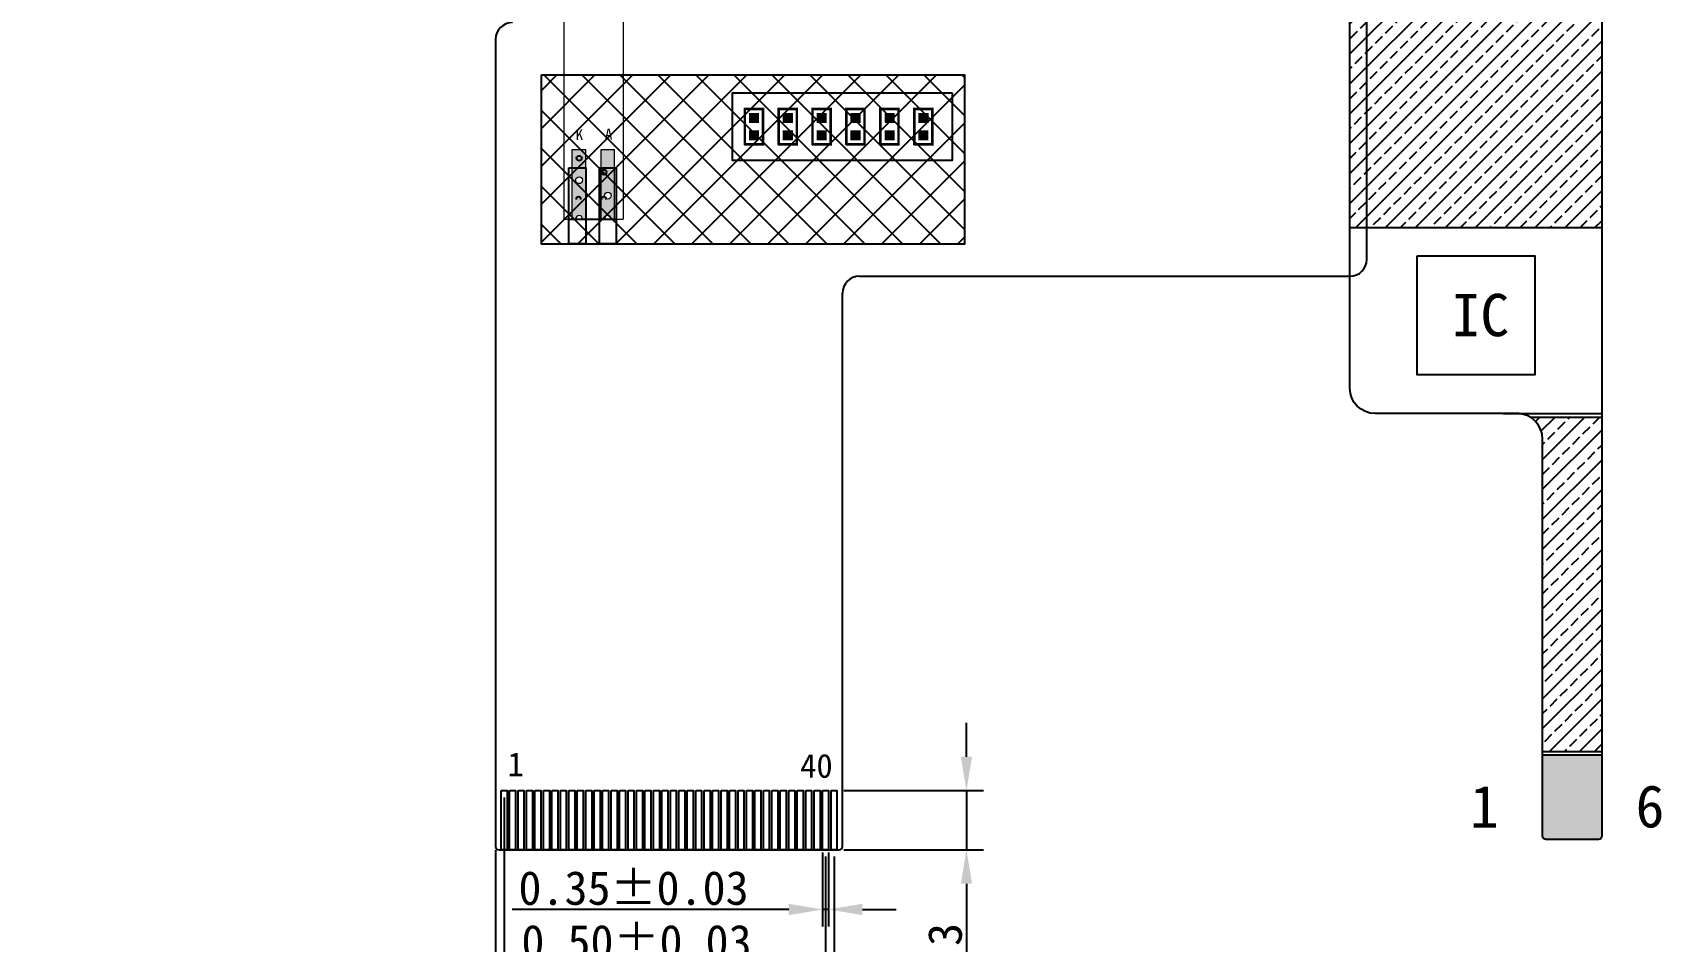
# Model space of a CAD drawing. Header units: inches. Extents: x 7170 to 7671, y -960 to -576.
# Drawn here: x 7234.7 to 7330.9, y -840.1 to -786.4 of the extents above; entities that cross this region are included whole.
import ezdxf
from ezdxf.enums import TextEntityAlignment as Align

# ---------------------------------------------------------------- set-up
doc = ezdxf.new("R2010")
doc.units = ezdxf.units.IN
doc.header["$MEASUREMENT"] = 0
for name, color, linetype in [('Dim', 3, 'Continuous'), ('FPC', 11, 'Continuous'), ('TopOverlay', 2, 'Continuous'), ('TopPaste', 8, 'Continuous'), ('背胶', 7, 'Continuous'), ('胶', 2, 'Continuous')]:
    doc.layers.add(name, color=color, linetype=linetype)
doc.layers.add('LCD', color=4, linetype='Continuous', lineweight=15)
doc.layers.add('标注', color=3, linetype='Continuous', lineweight=13)
doc.styles.get("Standard").update_dxf_attribs({"font": ''})
doc.styles.add('VIEW 2.5', font='', dxfattribs={"height": 2.5})
doc.styles.add('宋体', font='', dxfattribs={"height": 2.5})
doc.styles.get('Standard').set_extended_font_data('SimSun')
doc.styles.get('VIEW 2.5').set_extended_font_data('SimSun')
doc.styles.get('宋体').set_extended_font_data('SimSun')
doc.dimstyles.new('GPO', dxfattribs={"dimtxt": 2.3, "dimasz": 2, "dimexe": 0.5, "dimexo": 0.5, "dimgap": 0.3, "dimtad": 1, "dimzin": 9, "dimdsep": 46, "dimtxsty": 'Standard', "dimcen": 0, "dimadec": 0, "dimazin": 2, "dimtfac": 1, "dimtmove": 0, "dimatfit": 3, "dimfxl": 1, "dimarcsym": 0})
doc.dimstyles.new('VIEW 2.5', dxfattribs={"dimscale": 2, "dimtxt": 2.5, "dimasz": 1, "dimexe": 0.5, "dimexo": 0.2, "dimgap": 0.09, "dimtad": 1, "dimzin": 0, "dimdsep": 46, "dimtxsty": 'VIEW 2.5', "dimcen": 0.09, "dimclrd": 256, "dimclre": 256, "dimclrt": 256, "dimadec": 0, "dimazin": 0, "dimtp": 0.01, "dimtm": 0.01, "dimtfac": 0.6, "dimtmove": 0, "dimatfit": 0, "dimfxl": 1, "dimtolj": 1, "dimtzin": 0, "dimarcsym": 0})
pattern_1 = [(45, (1073.8427, -5663.3647), (-0.88388348, 0.88388348), []), (45, (1074.7252, -5663.3647), (-0.88388348, 0.88388348), [0.6, -0.25])]

# ---------------------------------------------------------------- blocks, each defined once
blk = doc.blocks.new('*D258')
at = {"layer": 'Defpoints', "color": 0, "ltscale": 100}
for p in [(7262.526, -834.683), (7282.026, -834.683), (7282.026, -844.42)]:
    blk.add_point(p, dxfattribs=at)
at = {"layer": 'Dim', "lineweight": -2, "ltscale": 100}
for p, q in [((7262.526, -835.083), (7262.526, -845.42)), ((7282.026, -835.083), (7282.026, -845.42)), ((7264.526, -844.42), (7280.026, -844.42))]:
    blk.add_line(p, q, dxfattribs=at)
at = {"layer": 'Dim', "ltscale": 100}
for points in [[(7264.526, -844.087), (7264.526, -844.754), (7262.526, -844.42)], [(7280.026, -844.087), (7280.026, -844.754), (7282.026, -844.42)]]:
    blk.add_solid(points, dxfattribs=at)
at = {"layer": 'Dim', "ltscale": 100, "insert": (7272.276, -843.162), "char_height": 2.5, "attachment_point": 5, "style": 'VIEW 2.5'}
blk.add_mtext('\\A1;{\\H0.8x;19.50%%P0.05}', dxfattribs=at)
blk = doc.blocks.new('*D259')
at = {"layer": 'Defpoints', "color": 0, "ltscale": 100}
for p in [(7281.526, -834.683), (7282.026, -834.683), (7282.026, -841.381)]:
    blk.add_point(p, dxfattribs=at)
at = {"layer": 'Dim', "lineweight": -2, "ltscale": 100}
for p, q in [((7281.526, -835.083), (7281.526, -842.381)), ((7282.026, -835.083), (7282.026, -842.381)), ((7279.526, -841.381), (7263.177, -841.381)), ((7282.026, -841.381), (7281.526, -841.381)), ((7284.026, -841.381), (7286.026, -841.381))]:
    blk.add_line(p, q, dxfattribs=at)
at = {"layer": 'Dim', "ltscale": 100}
for points in [[(7279.526, -841.048), (7279.526, -841.715), (7281.526, -841.381)], [(7284.026, -841.048), (7284.026, -841.715), (7282.026, -841.381)]]:
    blk.add_solid(points, dxfattribs=at)
at = {"layer": 'Dim', "ltscale": 100, "insert": (7270.351, -840.123), "char_height": 2.5, "attachment_point": 5, "style": 'VIEW 2.5'}
blk.add_mtext('\\A1;{\\H0.8x;0.50%%P0.03}', dxfattribs=at)
blk = doc.blocks.new('*D260')
at = {"layer": 'Defpoints', "color": 0, "ltscale": 100}
for p in [(7281.351, -834.443), (7281.701, -834.443), (7281.351, -838.205)]:
    blk.add_point(p, dxfattribs=at)
at = {"layer": 'Dim', "lineweight": -2, "ltscale": 100}
for p, q in [((7281.351, -834.843), (7281.351, -839.205)), ((7281.701, -834.843), (7281.701, -839.205)), ((7279.351, -838.205), (7263.002, -838.205)), ((7281.701, -838.205), (7281.351, -838.205)), ((7283.701, -838.205), (7285.701, -838.205))]:
    blk.add_line(p, q, dxfattribs=at)
at = {"layer": 'Dim', "ltscale": 100}
for points in [[(7279.351, -837.872), (7279.351, -838.539), (7281.351, -838.205)], [(7283.701, -837.872), (7283.701, -838.539), (7281.701, -838.205)]]:
    blk.add_solid(points, dxfattribs=at)
at = {"layer": 'Dim', "ltscale": 100, "insert": (7270.176, -836.947), "char_height": 2.5, "attachment_point": 5, "style": 'VIEW 2.5'}
blk.add_mtext('\\A1;{\\H0.8x;0.35%%P0.03}', dxfattribs=at)
blk = doc.blocks.new('*D261')
at = {"layer": 'Defpoints', "color": 0, "ltscale": 100}
for p in [(7282.201, -831.183), (7282.201, -834.683), (7289.853, -834.683)]:
    blk.add_point(p, dxfattribs=at)
at = {"layer": 'Dim', "lineweight": -2, "ltscale": 100}
for p, q in [((7289.853, -829.183), (7289.853, -827.183)), ((7282.601, -831.183), (7290.853, -831.183)), ((7289.853, -831.183), (7289.853, -834.683)), ((7282.601, -834.683), (7290.853, -834.683)), ((7289.853, -836.683), (7289.853, -851.568))]:
    blk.add_line(p, q, dxfattribs=at)
at = {"layer": 'Dim', "ltscale": 100}
for points in [[(7289.52, -829.183), (7290.186, -829.183), (7289.853, -831.183)], [(7289.52, -836.683), (7290.186, -836.683), (7289.853, -834.683)]]:
    blk.add_solid(points, dxfattribs=at)
at = {"layer": 'Dim', "ltscale": 100, "insert": (7288.595, -845.125), "char_height": 2.5, "attachment_point": 5, "rotation": 90, "style": 'VIEW 2.5'}
blk.add_mtext('\\A1;{\\H0.8x;3.50%%P0.3}', dxfattribs=at)
blk = doc.blocks.new('*D262')
at = {"layer": 'Defpoints', "color": 0, "ltscale": 100}
for p in [(7262.526, -831.183), (7262.026, -834.307), (7262.026, -844.42)]:
    blk.add_point(p, dxfattribs=at)
at = {"layer": 'Dim', "lineweight": -2, "ltscale": 100}
for p, q in [((7262.526, -831.583), (7262.526, -845.42)), ((7262.026, -834.707), (7262.026, -845.42)), ((7260.026, -844.42), (7245.107, -844.42)), ((7262.526, -844.42), (7262.026, -844.42)), ((7264.526, -844.42), (7266.526, -844.42))]:
    blk.add_line(p, q, dxfattribs=at)
at = {"layer": 'Dim', "ltscale": 100}
for points in [[(7260.026, -844.087), (7260.026, -844.754), (7262.026, -844.42)], [(7264.526, -844.087), (7264.526, -844.754), (7262.526, -844.42)]]:
    blk.add_solid(points, dxfattribs=at)
at = {"layer": 'Dim', "ltscale": 100, "insert": (7251.566, -843.162), "char_height": 2.5, "attachment_point": 5, "style": 'VIEW 2.5'}
blk.add_mtext('\\A1;{\\H0.8x;0.50%%P0.2}', dxfattribs=at)
blk = doc.blocks.new('*D266')
at = {"layer": 'Defpoints', "color": 0}
for p in [(7208.567, -782.593), (7236.797, -782.593), (7236.886, -782.243)]:
    blk.add_point(p, dxfattribs=at)
at = {"layer": '背胶', "lineweight": -2}
for p, q in [((7208.567, -780.243), (7208.567, -778.243)), ((7236.386, -782.243), (7208.067, -782.243)), ((7236.297, -782.593), (7208.067, -782.593)), ((7208.567, -782.243), (7208.567, -782.593)), ((7208.567, -782.243), (7208.567, -782.593)), ((7208.567, -796.979), (7208.567, -782.593)), ((7208.567, -784.593), (7208.567, -786.593))]:
    blk.add_line(p, q, dxfattribs=at)
at = {"layer": '背胶'}
for points in [[(7208.233, -780.243), (7208.9, -780.243), (7208.567, -782.243)], [(7208.233, -784.593), (7208.9, -784.593), (7208.567, -782.593)]]:
    blk.add_solid(points, dxfattribs=at)
at = {"layer": '背胶', "insert": (7206.517, -791.947), "char_height": 3.5, "attachment_point": 5, "rotation": 90}
blk.add_mtext('0.35', dxfattribs=at)

msp = doc.modelspace()

# ---------------------------------------------------------------- hatches: boundary and pattern name
msp.add_hatch(color=256).paths.add_polyline_path([(7327.405, -829.073), (7323.905, -829.073), (7323.905, -833.873, 0.414214), (7324.105, -834.073), (7327.205, -834.073, 0.414214), (7327.405, -833.873)])
at = {"layer": '标注'}
h = msp.add_hatch(color=3, dxfattribs=at)
h.paths.add_polyline_path([(7266.556, -793.299), (7267.356, -793.299), (7267.356, -797.399), (7267.156, -797.399, 1), (7266.756, -797.399), (7266.556, -797.399)])
h.paths.add_polyline_path([(7267.156, -795.107, 1), (7266.756, -795.107, 1)], flags=16)
h.paths.add_polyline_path([(7268.256, -793.299), (7269.056, -793.299), (7269.056, -797.399), (7268.856, -797.399, 1), (7268.456, -797.399), (7268.256, -797.399)])
h.paths.add_polyline_path([(7268.456, -796.017, 1), (7268.856, -796.017, 1)], flags=16)
at = {"layer": '背胶'}
h = msp.add_hatch(dxfattribs=at)
h.set_pattern_fill('JIS_STN_2.5', color=1, scale=0.5, style=0)
h.set_pattern_definition(pattern_1)
h.paths.add_polyline_path([(7327.405, -782.833, -0.192909), (7327.682, -782.143), (7322.333, -782.143), (7322.333, -784.482, -0.414214), (7321.333, -785.482), (7321.257, -785.482, -0.06866), (7320.916, -785.482), (7320.833, -785.482, -0.414214), (7319.833, -784.482), (7319.833, -782.143), (7312.239, -782.143, -0.192909), (7312.516, -782.833), (7312.516, -797.902), (7327.405, -797.902)])
h = msp.add_hatch(dxfattribs=at)
h.set_pattern_fill('JIS_STN_2.5', color=1, scale=0.5, style=0)
h.set_pattern_definition(pattern_1)
h.paths.add_polyline_path([(7327.405, -809.102), (7323.153, -809.102, -0.268305), (7323.905, -810.402), (7323.905, -828.873), (7327.405, -828.873)])
at = {"layer": '胶', "ltscale": 100}
h = msp.add_hatch(dxfattribs=at)
h.set_pattern_fill('ANSI37', color=256, scale=0.5, style=0)
h.set_pattern_definition([(45, (2168.9622, -3335.1698), (-1.122532, 1.122532), []), (135, (2168.9622, -3335.1698), (-1.122532, -1.122532), [])])
h.paths.add_polyline_path([(7264.729, -788.884), (7264.729, -798.884), (7289.729, -798.884), (7289.729, -788.884)])

# ---------------------------------------------------------------- linework, layer by layer
at = {"color": 3}
msp.add_line((7266.406, -797.399), (7269.206, -797.399), dxfattribs=at)
at = {"color": 1}
for points in [[(7322.515, -808.902), (7314.016, -808.902, -0.414112), (7312.516, -807.402), (7312.516, -782.833, 0.414214)], [(7327.405, -782.833), (7327.405, -833.873, -0.414214), (7327.205, -834.073), (7324.105, -834.073, -0.414214), (7323.905, -833.873), (7323.905, -810.402, 0.414203), (7322.405, -808.902)]]:
    msp.add_lwpolyline(points, format="xyb", dxfattribs=at)
msp.add_lwpolyline([(7289.018, -789.945), (7289.018, -793.945), (7276.018, -793.945), (7276.018, -789.945)], close=True)
at = {"ltscale": 100}
for points in [[(7266.356, -794.373), (7267.356, -794.373), (7267.356, -798.873), (7266.356, -798.873)], [(7268.156, -794.373), (7269.156, -794.373), (7269.156, -798.873), (7268.156, -798.873)]]:
    msp.add_lwpolyline(points, close=True, dxfattribs=at)
at = {"color": 1}
for points in [[(7312.516, -797.902), (7327.405, -797.902)], [(7312.516, -797.902), (7327.405, -797.902)], [(7321.549, -808.902), (7327.405, -808.902)], [(7323.153, -809.102), (7327.405, -809.102)]]:
    msp.add_lwpolyline(points, dxfattribs=at)
for points in [[(7323.905, -828.873), (7327.405, -828.873)], [(7323.905, -829.073), (7327.405, -829.073)]]:
    msp.add_lwpolyline(points)
at = {"color": 32}
for points in [[(7262.351, -831.183), (7262.701, -831.183), (7262.701, -834.683), (7262.351, -834.683)], [(7262.851, -831.183), (7263.201, -831.183), (7263.201, -834.683), (7262.851, -834.683)], [(7263.351, -831.183), (7263.701, -831.183), (7263.701, -834.683), (7263.351, -834.683)], [(7263.851, -831.183), (7264.201, -831.183), (7264.201, -834.683), (7263.851, -834.683)], [(7264.351, -831.183), (7264.701, -831.183), (7264.701, -834.683), (7264.351, -834.683)], [(7264.851, -831.183), (7265.201, -831.183), (7265.201, -834.683), (7264.851, -834.683)], [(7265.351, -831.183), (7265.701, -831.183), (7265.701, -834.683), (7265.351, -834.683)], [(7265.851, -831.183), (7266.201, -831.183), (7266.201, -834.683), (7265.851, -834.683)], [(7266.351, -831.183), (7266.701, -831.183), (7266.701, -834.683), (7266.351, -834.683)], [(7266.851, -831.183), (7267.201, -831.183), (7267.201, -834.683), (7266.851, -834.683)], [(7267.351, -831.183), (7267.701, -831.183), (7267.701, -834.683), (7267.351, -834.683)], [(7267.851, -831.183), (7268.201, -831.183), (7268.201, -834.683), (7267.851, -834.683)], [(7268.351, -831.183), (7268.701, -831.183), (7268.701, -834.683), (7268.351, -834.683)], [(7268.851, -831.183), (7269.201, -831.183), (7269.201, -834.683), (7268.851, -834.683)], [(7269.351, -831.183), (7269.701, -831.183), (7269.701, -834.683), (7269.351, -834.683)], [(7269.851, -831.183), (7270.201, -831.183), (7270.201, -834.683), (7269.851, -834.683)], [(7270.351, -831.183), (7270.701, -831.183), (7270.701, -834.683), (7270.351, -834.683)], [(7270.851, -831.183), (7271.201, -831.183), (7271.201, -834.683), (7270.851, -834.683)], [(7271.351, -831.183), (7271.701, -831.183), (7271.701, -834.683), (7271.351, -834.683)], [(7271.851, -831.183), (7272.201, -831.183), (7272.201, -834.683), (7271.851, -834.683)], [(7272.351, -831.183), (7272.701, -831.183), (7272.701, -834.683), (7272.351, -834.683)], [(7272.851, -831.183), (7273.201, -831.183), (7273.201, -834.683), (7272.851, -834.683)], [(7273.351, -831.183), (7273.701, -831.183), (7273.701, -834.683), (7273.351, -834.683)], [(7273.851, -831.183), (7274.201, -831.183), (7274.201, -834.683), (7273.851, -834.683)], [(7274.351, -831.183), (7274.701, -831.183), (7274.701, -834.683), (7274.351, -834.683)], [(7274.851, -831.183), (7275.201, -831.183), (7275.201, -834.683), (7274.851, -834.683)], [(7275.351, -831.183), (7275.701, -831.183), (7275.701, -834.683), (7275.351, -834.683)], [(7275.851, -831.183), (7276.201, -831.183), (7276.201, -834.683), (7275.851, -834.683)], [(7276.351, -831.183), (7276.701, -831.183), (7276.701, -834.683), (7276.351, -834.683)], [(7276.851, -831.183), (7277.201, -831.183), (7277.201, -834.683), (7276.851, -834.683)], [(7277.351, -831.183), (7277.701, -831.183), (7277.701, -834.683), (7277.351, -834.683)], [(7277.851, -831.183), (7278.201, -831.183), (7278.201, -834.683), (7277.851, -834.683)], [(7278.351, -831.183), (7278.701, -831.183), (7278.701, -834.683), (7278.351, -834.683)], [(7278.851, -831.183), (7279.201, -831.183), (7279.201, -834.683), (7278.851, -834.683)], [(7279.351, -831.183), (7279.701, -831.183), (7279.701, -834.683), (7279.351, -834.683)], [(7279.851, -831.183), (7280.201, -831.183), (7280.201, -834.683), (7279.851, -834.683)], [(7280.351, -831.183), (7280.701, -831.183), (7280.701, -834.683), (7280.351, -834.683)], [(7280.851, -831.183), (7281.201, -831.183), (7281.201, -834.683), (7280.851, -834.683)], [(7281.351, -831.183), (7281.701, -831.183), (7281.701, -834.683), (7281.351, -834.683)], [(7281.851, -831.183), (7282.201, -831.183), (7282.201, -834.683), (7281.851, -834.683)]]:
    msp.add_lwpolyline(points, close=True, dxfattribs=at)
at = {"layer": 'Dim', "color": 25}
for centre in [(7266.961, -793.811), (7268.425, -794.634)]:
    msp.add_circle(centre, 0.15, dxfattribs=at)
for centre in [(7266.925, -796.244), (7268.425, -796.244)]:
    msp.add_arc(centre, 0.15, 0, 180, dxfattribs=at)
at = {"layer": 'FPC', "ltscale": 100}
for p, q in [((7313.516, -799.783), (7313.516, -780.348)), ((7262.026, -786.783), (7262.026, -834.483)), ((7283.526, -800.783), (7312.544, -800.782)), ((7282.526, -834.483), (7282.526, -801.783)), ((7262.226, -834.683), (7282.326, -834.683))]:
    msp.add_line(p, q, dxfattribs=at)
at = {"layer": 'FPC', "color": 1}
msp.add_lwpolyline([(7316.473, -799.589), (7316.473, -806.589), (7323.473, -806.589), (7323.473, -799.589)], close=True, dxfattribs=at)
at = {"layer": 'FPC', "ltscale": 100}
for centre, radius, start, end in [((7263.026, -786.783), 1, 90, 180), ((7312.516, -799.783), 1, 270, 0), ((7283.526, -801.783), 1, 90, 180), ((7262.226, -834.483), 0.2, 180, 270), ((7282.326, -834.483), 0.2, 270, 0)]:
    msp.add_arc(centre, radius, start, end, dxfattribs=at)
at = {"layer": 'TopOverlay', "lineweight": 0}
for points, const_width in [([(7276.714, -790.894, -1), (7276.789, -790.894, -1)], 0.075), ([(7276.714, -790.894, -1), (7276.789, -790.894, -1)], 0.075), ([(7277.824, -790.894), (7276.752, -790.894), (7276.752, -792.979, 0.414214), (7276.758, -792.985), (7277.824, -792.985)], 0.15), ([(7277.786, -790.894, -1), (7277.861, -790.894, -1)], 0.075), ([(7277.786, -790.894, -1), (7277.861, -790.894, -1)], 0.075), ([(7278.714, -790.894, -1), (7278.789, -790.894, -1)], 0.075), ([(7278.714, -790.894, -1), (7278.789, -790.894, -1)], 0.075), ([(7279.824, -790.894), (7278.752, -790.894), (7278.752, -792.979, 0.414214), (7278.758, -792.985), (7279.824, -792.985)], 0.15), ([(7279.786, -790.894, -1), (7279.861, -790.894, -1)], 0.075), ([(7279.786, -790.894, -1), (7279.861, -790.894, -1)], 0.075), ([(7280.714, -790.894, -1), (7280.789, -790.894, -1)], 0.075), ([(7280.714, -790.894, -1), (7280.789, -790.894, -1)], 0.075), ([(7281.824, -790.894), (7280.752, -790.894), (7280.752, -792.979, 0.414214), (7280.758, -792.985), (7281.824, -792.985)], 0.15), ([(7281.786, -790.894, -1), (7281.861, -790.894, -1)], 0.075), ([(7281.786, -790.894, -1), (7281.861, -790.894, -1)], 0.075), ([(7282.714, -790.894, -1), (7282.789, -790.894, -1)], 0.075), ([(7282.714, -790.894, -1), (7282.789, -790.894, -1)], 0.075), ([(7283.824, -790.894), (7282.752, -790.894), (7282.752, -792.979, 0.414214), (7282.758, -792.985), (7283.824, -792.985)], 0.15), ([(7283.786, -790.894, -1), (7283.861, -790.894, -1)], 0.075), ([(7283.786, -790.894, -1), (7283.861, -790.894, -1)], 0.075), ([(7284.731, -790.894, -1), (7284.806, -790.894, -1)], 0.075), ([(7284.731, -790.894, -1), (7284.806, -790.894, -1)], 0.075), ([(7285.84, -790.894), (7284.768, -790.894), (7284.768, -792.979, 0.414214), (7284.774, -792.985), (7285.84, -792.985)], 0.15), ([(7285.803, -790.894, -1), (7285.878, -790.894, -1)], 0.075), ([(7285.803, -790.894, -1), (7285.878, -790.894, -1)], 0.075), ([(7286.731, -790.894, -1), (7286.806, -790.894, -1)], 0.075), ([(7286.731, -790.894, -1), (7286.806, -790.894, -1)], 0.075), ([(7287.84, -790.894), (7286.768, -790.894), (7286.768, -792.979, 0.414214), (7286.774, -792.985), (7287.84, -792.985)], 0.15), ([(7287.803, -790.894, -1), (7287.878, -790.894, -1)], 0.075), ([(7287.803, -790.894, -1), (7287.878, -790.894, -1)], 0.075), ([(7276.714, -792.979, -1), (7276.789, -792.979, -1)], 0.075), ([(7276.714, -792.979, -1), (7276.789, -792.979, -1)], 0.075), ([(7276.72, -792.985, -1), (7276.795, -792.985, -1)], 0.075), ([(7276.72, -792.985, -1), (7276.795, -792.985, -1)], 0.075), ([(7277.786, -792.985, -1), (7277.861, -792.985, -1)], 0.075), ([(7277.786, -792.985, -1), (7277.861, -792.985, -1)], 0.075), ([(7278.714, -792.979, -1), (7278.789, -792.979, -1)], 0.075), ([(7278.714, -792.979, -1), (7278.789, -792.979, -1)], 0.075), ([(7278.72, -792.985, -1), (7278.795, -792.985, -1)], 0.075), ([(7278.72, -792.985, -1), (7278.795, -792.985, -1)], 0.075), ([(7279.786, -792.985, -1), (7279.861, -792.985, -1)], 0.075), ([(7279.786, -792.985, -1), (7279.861, -792.985, -1)], 0.075), ([(7280.714, -792.979, -1), (7280.789, -792.979, -1)], 0.075), ([(7280.714, -792.979, -1), (7280.789, -792.979, -1)], 0.075), ([(7280.72, -792.985, -1), (7280.795, -792.985, -1)], 0.075), ([(7280.72, -792.985, -1), (7280.795, -792.985, -1)], 0.075), ([(7281.786, -792.985, -1), (7281.861, -792.985, -1)], 0.075), ([(7281.786, -792.985, -1), (7281.861, -792.985, -1)], 0.075), ([(7282.714, -792.979, -1), (7282.789, -792.979, -1)], 0.075), ([(7282.714, -792.979, -1), (7282.789, -792.979, -1)], 0.075), ([(7282.72, -792.985, -1), (7282.795, -792.985, -1)], 0.075), ([(7282.72, -792.985, -1), (7282.795, -792.985, -1)], 0.075), ([(7283.786, -792.985, -1), (7283.861, -792.985, -1)], 0.075), ([(7283.786, -792.985, -1), (7283.861, -792.985, -1)], 0.075), ([(7284.731, -792.979, -1), (7284.806, -792.979, -1)], 0.075), ([(7284.731, -792.979, -1), (7284.806, -792.979, -1)], 0.075), ([(7284.737, -792.985, -1), (7284.812, -792.985, -1)], 0.075), ([(7284.737, -792.985, -1), (7284.812, -792.985, -1)], 0.075), ([(7285.803, -792.985, -1), (7285.878, -792.985, -1)], 0.075), ([(7285.803, -792.985, -1), (7285.878, -792.985, -1)], 0.075), ([(7286.731, -792.979, -1), (7286.806, -792.979, -1)], 0.075), ([(7286.731, -792.979, -1), (7286.806, -792.979, -1)], 0.075), ([(7286.737, -792.985, -1), (7286.812, -792.985, -1)], 0.075), ([(7286.737, -792.985, -1), (7286.812, -792.985, -1)], 0.075), ([(7287.803, -792.985, -1), (7287.878, -792.985, -1)], 0.075), ([(7287.803, -792.985, -1), (7287.878, -792.985, -1)], 0.075)]:
    msp.add_lwpolyline(points, format="xyb", close=True, dxfattribs=dict(at, const_width=const_width))
at = {"layer": 'TopPaste', "lineweight": 0}
for points in [[(7276.996, -791.731), (7276.996, -791.131), (7277.596, -791.731), (7277.596, -791.131)], [(7278.996, -791.731), (7278.996, -791.131), (7279.596, -791.731), (7279.596, -791.131)], [(7280.996, -791.731), (7280.996, -791.131), (7281.596, -791.731), (7281.596, -791.131)], [(7282.996, -791.731), (7282.996, -791.131), (7283.596, -791.731), (7283.596, -791.131)], [(7285.012, -791.731), (7285.012, -791.131), (7285.612, -791.731), (7285.612, -791.131)], [(7287.012, -791.731), (7287.012, -791.131), (7287.612, -791.731), (7287.612, -791.131)], [(7276.993, -792.75), (7276.993, -792.15), (7277.593, -792.75), (7277.593, -792.15)], [(7278.993, -792.75), (7278.993, -792.15), (7279.593, -792.75), (7279.593, -792.15)], [(7280.993, -792.75), (7280.993, -792.15), (7281.593, -792.75), (7281.593, -792.15)], [(7282.993, -792.75), (7282.993, -792.15), (7283.593, -792.75), (7283.593, -792.15)], [(7285.009, -792.75), (7285.009, -792.15), (7285.609, -792.75), (7285.609, -792.15)], [(7287.009, -792.75), (7287.009, -792.15), (7287.609, -792.75), (7287.609, -792.15)]]:
    msp.add_solid(points, dxfattribs=at)
at = {"layer": '标注', "color": 15}
for p, q in [((7266.056, -781.893), (7266.056, -797.399)), ((7269.556, -781.893), (7269.556, -797.399)), ((7266.556, -793.299), (7267.356, -793.299)), ((7266.556, -797.399), (7266.556, -793.299)), ((7267.356, -797.399), (7267.356, -793.299)), ((7268.256, -793.299), (7269.056, -793.299)), ((7268.256, -797.399), (7268.256, -793.299)), ((7269.056, -797.399), (7269.056, -793.299)), ((7266.056, -797.399), (7266.756, -797.399)), ((7266.756, -797.399), (7266.556, -797.399)), ((7267.156, -797.399), (7268.456, -797.399)), ((7267.356, -797.399), (7267.156, -797.399)), ((7268.456, -797.399), (7268.256, -797.399)), ((7268.856, -797.399), (7269.556, -797.399)), ((7269.056, -797.399), (7268.856, -797.399))]:
    msp.add_line(p, q, dxfattribs=at)
for centre in [(7266.956, -795.107), (7268.656, -796.017)]:
    msp.add_circle(centre, 0.2, dxfattribs=at)
for centre in [(7266.956, -797.399), (7268.656, -797.399)]:
    msp.add_arc(centre, 0.2, 0, 180, dxfattribs=at)
at = {"layer": '胶', "ltscale": 100}
msp.add_lwpolyline([(7264.729, -788.884), (7289.729, -788.884), (7289.729, -798.884), (7264.729, -798.884)], close=True, dxfattribs=at)

# ---------------------------------------------------------------- texts
at = {"layer": 'Dim', "color": 0, "char_height": 2.5, "attachment_point": 5, "style": '宋体'}
for s, insert in [('1', (7320.468, -832.125)), ('6', (7330.252, -832.125))]:
    msp.add_mtext(s, dxfattribs=dict(at, insert=insert))
at = {"layer": 'FPC', "color": 1, "insert": (7318.529, -801.824), "char_height": 2.5, "attachment_point": 1}
msp.add_mtext('IC', dxfattribs=at)
at = {"layer": 'LCD', "color": 1, "lineweight": 13, "style": '宋体'}
for s, height, p in [('1', 1.413, (7263.209, -829.624)), ('40', 1.4129, (7280.985, -829.727))]:
    msp.add_text(s, height=height, dxfattribs=at).set_placement(p, align=Align.MIDDLE)
at = {"layer": '标注', "color": 0, "char_height": 0.65, "attachment_point": 3}
for s, insert in [('K', (7267.198, -792.09)), ('A', (7268.923, -792.053))]:
    msp.add_mtext(s, dxfattribs=dict(at, insert=insert))

# ---------------------------------------------------------------- dimensions: what is measured, and where the dimension line sits
at = {"layer": 'Dim', "ltscale": 100}
dim = msp.add_linear_dim(base=(7289.853, -834.683), p1=(7282.201, -831.183), p2=(7282.201, -834.683), angle=90, text='{\\H0.8x;<>%%P0.3}', dimstyle='VIEW 2.5', dxfattribs=at)
dim.commit()
dim.dimension.update_dxf_attribs({"geometry": '*D261', "text_midpoint": (7288.595, -845.125)})
for base, p1, p2, text, picture, middle in [((7262.026, -844.42), (7262.526, -831.183), (7262.026, -834.307), '{\\H0.8x;<>%%P0.2}', '*D262', (7251.566, -843.162)), ((7281.351, -838.205), (7281.701, -834.443), (7281.351, -834.443), '{\\H0.8x;<>%%P0.03}', '*D260', (7270.176, -836.947)), ((7282.026, -844.42), (7262.526, -834.683), (7282.026, -834.683), '{\\H0.8x;<>%%P0.05}', '*D258', (7272.276, -843.162))]:
    dim = msp.add_linear_dim(base=base, p1=p1, p2=p2, text=text, dimstyle='VIEW 2.5', dxfattribs=at)
    dim.commit()
    dim.dimension.update_dxf_attribs({"geometry": picture, "text_midpoint": middle})
dim = msp.add_linear_dim(base=(7282.026, -841.381), p1=(7281.526, -834.683), p2=(7282.026, -834.683), text='{\\H0.8x;<>%%P0.03}', dimstyle='VIEW 2.5', dxfattribs=at)
dim.commit()
dim.dimension.update_dxf_attribs({"geometry": '*D259', "text_midpoint": (7270.351, -841.381), "dimtype": 160})
at = {"layer": '背胶'}
dim = msp.add_linear_dim(base=(7208.567, -782.593), p1=(7236.886, -782.243), p2=(7236.797, -782.593), angle=90, dimstyle='GPO', override={"dimtxt": 3.5, "dimclrd": 256, "dimclre": 256, "dimclrt": 256, "dimadec": 2, "dimtmove": 1, "dimarcsym": 1}, dxfattribs=at)
dim.commit()
dim.dimension.update_dxf_attribs({"geometry": '*D266', "text_midpoint": (7208.567, -791.947), "dimtype": 160})

doc.saveas('drawing.dxf')
